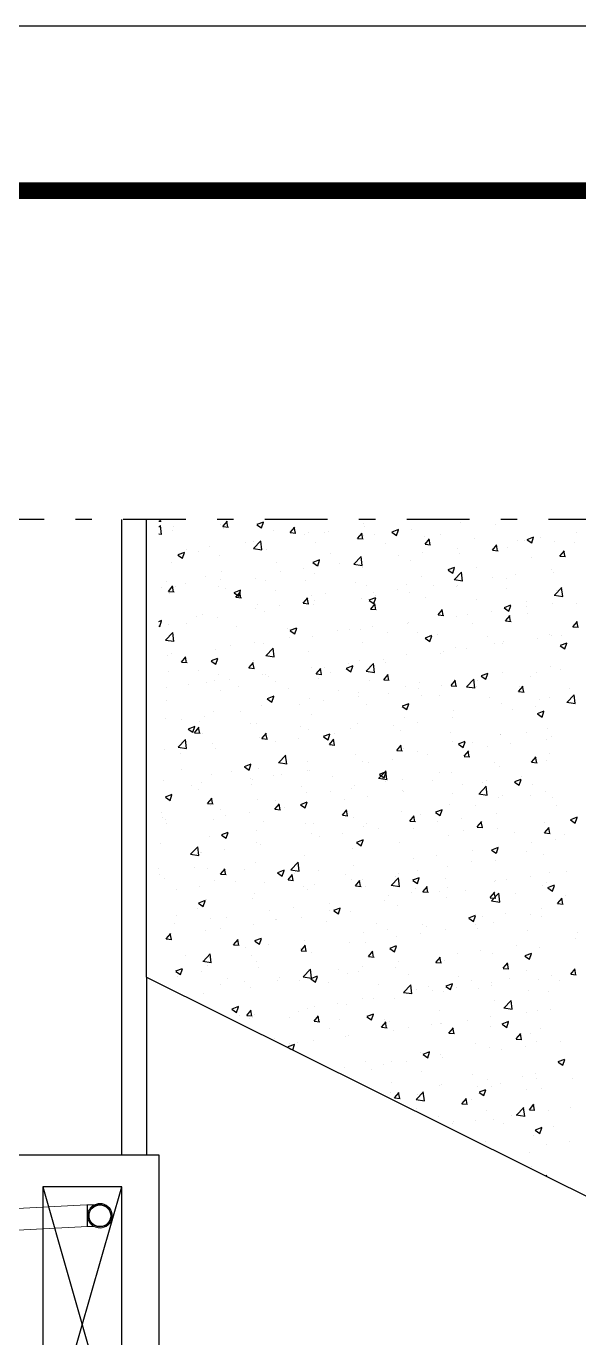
# Model space of a CAD drawing. Header units: millimetres. Extents: x 1573 to 2177, y 1587 to 1932.
# Drawn here: x 1905.45 to 1908.8, y 1923.76 to 1931.73 of the extents above; entities that cross this region are included whole.
import ezdxf

# ---------------------------------------------------------------- set-up
doc = ezdxf.new("R2010")
doc.units = ezdxf.units.MM
doc.header["$LTSCALE"] = 0.03
doc.linetypes.add('DASHDOT', pattern=[25.4, 12.7, -6.35, 0, -6.35])
for name, color, linetype in [('-HIDRO', 8, 'Continuous'), ("PRANCHA - PROJETU'S", 7, 'Continuous'), ('Tinterno', 9, 'Continuous')]:
    doc.layers.add(name, color=color, linetype=linetype)
doc.layers.add('TigreCad', color=2, linetype='Continuous', lineweight=13)

# ---------------------------------------------------------------- blocks, each defined once
blk = doc.blocks.new('ADFSGASDFG')
at = {"layer": "PRANCHA - PROJETU'S", "color": 1}
blk.add_line((360.6781, 107.3461), (276.5781, 107.3461), dxfattribs=at)
at = {"layer": "PRANCHA - PROJETU'S", "color": 4, "const_width": 0.1}
blk.add_lwpolyline([(279.0781, 106.3461), (359.6781, 106.3461), (359.6781, 48.9461), (279.0781, 48.9461)], close=True, dxfattribs=at)
blk = doc.blocks.new('j9n100s')
at = {"layer": 'TigreCad'}
for p, q in [((27.3, 50.8), (60, 50.8)), ((27.3, -50.8), (60, -50.8))]:
    blk.add_line(p, q, dxfattribs=at)
blk.add_circle((0, 0), 53.2, dxfattribs=at)
for start, end in [(61.78498, 298.21502), (298.21502, 61.78498)]:
    blk.add_arc((0, 0), 57.7, start, end, dxfattribs=at)
at = {"layer": 'Tinterno'}
blk.add_line((60, -50.8), (60, 50.8), dxfattribs=at)
blk.add_circle((0, 0), 51, dxfattribs=at)

msp = doc.modelspace()

# ---------------------------------------------------------------- linework, layer by layer
at = {"layer": '-HIDRO', "linetype": 'DASHDOT'}
msp.add_line((1909.0023, 1928.7343), (1888.599, 1928.7343), dxfattribs=at)
at = {"layer": '-HIDRO'}
for p, q in [((1906.0265, 1924.8715), (1906.0265, 1928.7343)), ((1906.1764, 1925.9525), (1906.1764, 1928.7343)), ((1906.2514, 1928.7256), (1906.2655, 1928.7243)), ((1906.2514, 1928.6874), (1906.2623, 1928.6987)), ((1906.2626, 1928.7238), (1906.2607, 1928.7343)), ((1906.2682, 1928.6444), (1906.2619, 1928.6987)), ((1906.342, 1928.6953), (1906.342, 1928.6953)), ((1906.6273, 1928.7068), (1906.6273, 1928.7068)), ((1906.6411, 1928.6916), (1906.6687, 1928.7244)), ((1906.6411, 1928.6915), (1906.6752, 1928.6885)), ((1906.6724, 1928.688), (1906.6658, 1928.7238)), ((1906.8482, 1928.7028), (1906.8767, 1928.6836)), ((1906.8496, 1928.7057), (1906.8896, 1928.7211)), ((1906.8768, 1928.6836), (1906.8884, 1928.7181)), ((1907.0509, 1928.6558), (1907.0784, 1928.6886)), ((1907.0822, 1928.6521), (1907.0756, 1928.6879)), ((1907.494, 1928.7133), (1907.494, 1928.7133)), ((1907.4999, 1928.6918), (1907.4999, 1928.6918)), ((1908.0843, 1928.7156), (1908.0843, 1928.7156)), ((1908.2973, 1928.7022), (1908.2973, 1928.7022)), ((1906.2514, 1928.6478), (1906.2683, 1928.6452)), ((1906.334, 1928.6665), (1906.334, 1928.6665)), ((1906.647, 1928.6824), (1906.647, 1928.6824)), ((1906.952, 1928.6695), (1906.952, 1928.6695)), ((1907.0509, 1928.6556), (1907.085, 1928.6526)), ((1907.1405, 1928.6445), (1907.1405, 1928.6445)), ((1907.1608, 1928.6561), (1907.1608, 1928.6561)), ((1907.257, 1928.6566), (1907.257, 1928.6566)), ((1907.2836, 1928.6633), (1907.2836, 1928.6633)), ((1907.4607, 1928.6199), (1907.4882, 1928.6527)), ((1907.4607, 1928.6198), (1907.4948, 1928.6168)), ((1907.492, 1928.6163), (1907.4854, 1928.6521)), ((1907.499, 1928.6362), (1907.499, 1928.6362)), ((1907.5619, 1928.6437), (1907.5619, 1928.6437)), ((1907.6693, 1928.6571), (1907.6977, 1928.6379)), ((1907.6706, 1928.66), (1907.7106, 1928.6753)), ((1907.6978, 1928.6379), (1907.7094, 1928.6724)), ((1907.7876, 1928.6728), (1907.7876, 1928.6728)), ((1907.8669, 1928.6308), (1907.8669, 1928.6308)), ((1907.8705, 1928.5841), (1907.898, 1928.6169)), ((1907.9018, 1928.5804), (1907.8952, 1928.6162)), ((1907.9641, 1928.645), (1907.9641, 1928.645)), ((1908.1719, 1928.618), (1908.1719, 1928.618)), ((1908.4307, 1928.6088), (1908.4307, 1928.6088)), ((1908.4769, 1928.6051), (1908.4769, 1928.6051)), ((1908.4904, 1928.6113), (1908.5188, 1928.5921)), ((1908.4917, 1928.6142), (1908.5317, 1928.6296)), ((1908.5189, 1928.5921), (1908.5305, 1928.6266)), ((1908.5737, 1928.6276), (1908.5737, 1928.6276)), ((1908.7901, 1928.6561), (1908.7901, 1928.6561)), ((1906.3695, 1928.5215), (1906.4095, 1928.5368)), ((1906.3967, 1928.4994), (1906.4083, 1928.5339)), ((1906.4203, 1928.5496), (1906.4203, 1928.5496)), ((1906.4944, 1928.5417), (1906.4944, 1928.5417)), ((1906.5633, 1928.5685), (1906.5633, 1928.5685)), ((1906.7797, 1928.597), (1906.7797, 1928.597)), ((1906.8272, 1928.5585), (1906.878, 1928.5506)), ((1906.8276, 1928.5578), (1906.8721, 1928.6042)), ((1906.8276, 1928.5989), (1906.8276, 1928.5989)), ((1906.8779, 1928.5499), (1906.8716, 1928.6041)), ((1906.9089, 1928.5532), (1906.9089, 1928.5532)), ((1907.2057, 1928.596), (1907.2057, 1928.596)), ((1907.2977, 1928.5306), (1907.2977, 1928.5306)), ((1907.6309, 1928.5878), (1907.6309, 1928.5878)), ((1907.8535, 1928.5328), (1907.8535, 1928.5328)), ((1907.8705, 1928.5839), (1907.9046, 1928.5809)), ((1908.0699, 1928.5613), (1908.0699, 1928.5613)), ((1908.0774, 1928.5254), (1908.0774, 1928.5254)), ((1908.2802, 1928.5481), (1908.3144, 1928.5451)), ((1908.2803, 1928.5482), (1908.3078, 1928.581)), ((1908.3116, 1928.5446), (1908.305, 1928.5804)), ((1908.3707, 1928.5657), (1908.3707, 1928.5657)), ((1908.6593, 1928.6022), (1908.6593, 1928.6022)), ((1908.69, 1928.5124), (1908.7176, 1928.5452)), ((1908.7213, 1928.5087), (1908.7147, 1928.5445)), ((1908.7819, 1928.5922), (1908.7819, 1928.5922)), ((1906.327, 1928.4764), (1906.327, 1928.4764)), ((1906.3682, 1928.5185), (1906.3966, 1928.4994)), ((1906.6204, 1928.5166), (1906.6204, 1928.5166)), ((1906.9645, 1928.4734), (1906.9645, 1928.4734)), ((1907.1893, 1928.4728), (1907.2177, 1928.4536)), ((1907.1906, 1928.4757), (1907.2306, 1928.4911)), ((1907.2178, 1928.4536), (1907.2294, 1928.4881)), ((1907.3496, 1928.4664), (1907.3496, 1928.4664)), ((1907.437, 1928.4639), (1907.4878, 1928.4561)), ((1907.4373, 1928.4632), (1907.4818, 1928.5096)), ((1907.4877, 1928.4553), (1907.4813, 1928.5096)), ((1907.4921, 1928.446), (1907.4921, 1928.446)), ((1907.7105, 1928.5139), (1907.7105, 1928.5139)), ((1907.7806, 1928.4826), (1907.7806, 1928.4826)), ((1908.0117, 1928.43), (1908.0517, 1928.4453)), ((1908.1823, 1928.4451), (1908.1823, 1928.4451)), ((1908.5155, 1928.5023), (1908.5155, 1928.5023)), ((1908.69, 1928.5122), (1908.7242, 1928.5092)), ((1906.5357, 1928.3904), (1906.5357, 1928.3904)), ((1906.6294, 1928.3716), (1906.6294, 1928.3716)), ((1906.6313, 1928.4162), (1906.6313, 1928.4162)), ((1906.8407, 1928.3776), (1906.8407, 1928.3776)), ((1906.9902, 1928.4191), (1906.9902, 1928.4191)), ((1907.1333, 1928.4379), (1907.1333, 1928.4379)), ((1907.1987, 1928.4058), (1907.1987, 1928.4058)), ((1907.8491, 1928.3879), (1907.8491, 1928.3879)), ((1908.0103, 1928.427), (1908.0387, 1928.4079)), ((1908.0389, 1928.4078), (1908.0504, 1928.4424)), ((1908.0467, 1928.3694), (1908.0975, 1928.3615)), ((1908.047, 1928.3687), (1908.0915, 1928.415)), ((1908.0974, 1928.3607), (1908.0911, 1928.415)), ((1908.2804, 1928.3834), (1908.2804, 1928.3834)), ((1908.3638, 1928.3755), (1908.3638, 1928.3755)), ((1908.4234, 1928.4023), (1908.4234, 1928.4023)), ((1908.6398, 1928.4307), (1908.6398, 1928.4307)), ((1908.6523, 1928.4121), (1908.6523, 1928.4121)), ((1906.27, 1928.3243), (1906.27, 1928.3243)), ((1906.2982, 1928.359), (1906.2982, 1928.359)), ((1906.3106, 1928.2977), (1906.3381, 1928.3306)), ((1906.3106, 1928.2976), (1906.3447, 1928.2946)), ((1906.3201, 1928.2862), (1906.3201, 1928.2862)), ((1906.3419, 1928.2941), (1906.3353, 1928.3299)), ((1906.3512, 1928.3266), (1906.3512, 1928.3266)), ((1906.413, 1928.3431), (1906.413, 1928.3431)), ((1906.6134, 1928.3264), (1906.6134, 1928.3264)), ((1906.6562, 1928.3137), (1906.6562, 1928.3137)), ((1906.7092, 1928.2885), (1906.7377, 1928.2694)), ((1906.7106, 1928.2914), (1906.7506, 1928.3068)), ((1906.7204, 1928.2619), (1906.7479, 1928.2947)), ((1906.7378, 1928.2693), (1906.7493, 1928.3039)), ((1906.7517, 1928.2582), (1906.7451, 1928.294)), ((1906.902, 1928.363), (1906.902, 1928.363)), ((1906.9612, 1928.3008), (1906.9612, 1928.3008)), ((1907.1457, 1928.3647), (1907.1457, 1928.3647)), ((1907.2662, 1928.2879), (1907.2662, 1928.2879)), ((1907.4507, 1928.3518), (1907.4507, 1928.3518)), ((1907.5159, 1928.3307), (1907.5159, 1928.3307)), ((1907.5602, 1928.2886), (1907.5602, 1928.2886)), ((1907.7032, 1928.3074), (1907.7032, 1928.3074)), ((1907.7557, 1928.3389), (1907.7557, 1928.3389)), ((1907.7737, 1928.2924), (1907.7737, 1928.2924)), ((1907.9196, 1928.3359), (1907.9196, 1928.3359)), ((1908.0607, 1928.326), (1908.0607, 1928.326)), ((1908.0704, 1928.3353), (1908.0704, 1928.3353)), ((1908.3656, 1928.3131), (1908.3656, 1928.3131)), ((1908.6568, 1928.2741), (1908.7013, 1928.3205)), ((1908.6706, 1928.3002), (1908.6706, 1928.3002)), ((1908.7071, 1928.2662), (1908.7008, 1928.3204)), ((1906.7204, 1928.2617), (1906.7545, 1928.2587)), ((1906.8495, 1928.2163), (1906.8495, 1928.2163)), ((1906.983, 1928.2126), (1906.983, 1928.2126)), ((1907.1302, 1928.226), (1907.1577, 1928.2589)), ((1907.1302, 1928.2259), (1907.1643, 1928.2229)), ((1907.1615, 1928.2224), (1907.1549, 1928.2582)), ((1907.1827, 1928.2735), (1907.1827, 1928.2735)), ((1907.1918, 1928.2156), (1907.1918, 1928.2156)), ((1907.1993, 1928.2411), (1907.1993, 1928.2411)), ((1907.4851, 1928.2558), (1907.4851, 1928.2558)), ((1907.5303, 1928.2428), (1907.5587, 1928.2236)), ((1907.5316, 1928.2457), (1907.5716, 1928.261)), ((1907.54, 1928.1902), (1907.5675, 1928.223)), ((1907.5588, 1928.2236), (1907.5704, 1928.2581)), ((1907.5713, 1928.1865), (1907.5647, 1928.2223)), ((1907.5712, 1928.275), (1907.5712, 1928.275)), ((1907.8761, 1928.2622), (1907.8761, 1928.2622)), ((1908.1811, 1928.2493), (1908.1811, 1928.2493)), ((1908.3527, 1928.1999), (1908.3927, 1928.2153)), ((1908.3799, 1928.1778), (1908.3915, 1928.2123)), ((1908.4861, 1928.2364), (1908.4861, 1928.2364)), ((1908.6454, 1928.2219), (1908.6454, 1928.2219)), ((1908.6564, 1928.2748), (1908.7072, 1928.2669)), ((1908.7911, 1928.2235), (1908.7911, 1928.2235)), ((1906.4791, 1928.1463), (1906.4791, 1928.1463)), ((1906.5164, 1928.1591), (1906.5164, 1928.1591)), ((1906.6065, 1928.1362), (1906.6065, 1928.1362)), ((1906.8399, 1928.1938), (1906.8399, 1928.1938)), ((1906.895, 1928.1728), (1906.895, 1928.1728)), ((1907.5399, 1928.19), (1907.5741, 1928.187)), ((1907.9497, 1928.1543), (1907.9773, 1928.1871)), ((1907.9497, 1928.1542), (1907.9839, 1928.1512)), ((1907.981, 1928.1507), (1907.9744, 1928.1865)), ((1908.0635, 1928.1451), (1908.0635, 1928.1451)), ((1908.1301, 1928.1581), (1908.1301, 1928.1581)), ((1908.2731, 1928.1769), (1908.2731, 1928.1769)), ((1908.3514, 1928.197), (1908.3798, 1928.1778)), ((1908.3568, 1928.1853), (1908.3568, 1928.1853)), ((1908.3595, 1928.1185), (1908.3871, 1928.1513)), ((1908.3908, 1928.1148), (1908.3842, 1928.1506)), ((1908.4895, 1928.2054), (1908.4895, 1928.2054)), ((1908.4919, 1928.1614), (1908.4919, 1928.1614)), ((1906.2514, 1928.1152), (1906.2705, 1928.1225)), ((1906.2514, 1928.0893), (1906.2576, 1928.0851)), ((1906.2577, 1928.0851), (1906.2693, 1928.1196)), ((1906.2627, 1928.1178), (1906.2627, 1928.1178)), ((1906.2936, 1928.0013), (1906.3381, 1928.0476)), ((1906.3131, 1928.096), (1906.3131, 1928.096)), ((1906.3439, 1927.9933), (1906.3376, 1928.0476)), ((1906.4221, 1928.1), (1906.4221, 1928.1)), ((1906.7271, 1928.0872), (1906.7271, 1928.0872)), ((1907.032, 1928.0743), (1907.032, 1928.0743)), ((1907.0503, 1928.0585), (1907.0787, 1928.0393)), ((1907.0516, 1928.0614), (1907.0916, 1928.0768)), ((1907.0788, 1928.0393), (1907.0904, 1928.0738)), ((1907.337, 1928.0614), (1907.337, 1928.0614)), ((1907.4099, 1928.0633), (1907.4099, 1928.0633)), ((1907.4782, 1928.0657), (1907.4782, 1928.0657)), ((1907.5529, 1928.0821), (1907.5529, 1928.0821)), ((1907.642, 1928.0485), (1907.642, 1928.0485)), ((1907.7667, 1928.1022), (1907.7667, 1928.1022)), ((1907.7693, 1928.1106), (1907.7693, 1928.1106)), ((1907.8255, 1928.047), (1907.8255, 1928.047)), ((1908.1587, 1928.1042), (1908.1587, 1928.1042)), ((1908.3595, 1928.1183), (1908.3937, 1928.1153)), ((1908.7693, 1928.0826), (1908.7969, 1928.1154)), ((1908.7693, 1928.0825), (1908.8034, 1928.0795)), ((1908.8006, 1928.079), (1908.794, 1928.1148)), ((1906.2932, 1928.002), (1906.3441, 1927.9941)), ((1906.6896, 1927.9684), (1906.6896, 1927.9684)), ((1906.8327, 1927.9873), (1906.8327, 1927.9873)), ((1906.8881, 1927.9826), (1906.8881, 1927.9826)), ((1907.049, 1928.0158), (1907.049, 1928.0158)), ((1907.1848, 1928.0254), (1907.1848, 1928.0254)), ((1907.4923, 1927.9898), (1907.4923, 1927.9898)), ((1907.8713, 1928.0127), (1907.8997, 1927.9936)), ((1907.8726, 1928.0157), (1907.9126, 1928.031)), ((1907.8998, 1927.9935), (1907.9114, 1928.0281)), ((1907.947, 1928.0356), (1907.947, 1928.0356)), ((1908.252, 1928.0227), (1908.252, 1928.0227)), ((1908.2956, 1927.9787), (1908.2956, 1927.9787)), ((1908.3392, 1927.9801), (1908.3392, 1927.9801)), ((1908.3499, 1927.9951), (1908.3499, 1927.9951)), ((1908.557, 1928.0098), (1908.557, 1928.0098)), ((1908.6288, 1928.0359), (1908.6288, 1928.0359)), ((1908.6384, 1928.0317), (1908.6384, 1928.0317)), ((1908.6924, 1927.967), (1908.7208, 1927.9478)), ((1908.6937, 1927.9699), (1908.7337, 1927.9853)), ((1908.7, 1928.0276), (1908.7, 1928.0276)), ((1908.7209, 1927.9478), (1908.7325, 1927.9823)), ((1906.3062, 1927.9058), (1906.3062, 1927.9058)), ((1906.3288, 1927.9209), (1906.3288, 1927.9209)), ((1906.3899, 1927.868), (1906.4174, 1927.9008)), ((1906.4212, 1927.8643), (1906.4146, 1927.9001)), ((1906.5715, 1927.8771), (1906.6115, 1927.8925)), ((1906.5988, 1927.855), (1906.6103, 1927.8896)), ((1906.5995, 1927.946), (1906.5995, 1927.946)), ((1906.903, 1927.9074), (1906.9538, 1927.8995)), ((1906.9033, 1927.9067), (1906.9478, 1927.9531)), ((1906.9537, 1927.8988), (1906.9474, 1927.953)), ((1907.1591, 1927.9326), (1907.1591, 1927.9326)), ((1907.7598, 1927.912), (1907.7598, 1927.912)), ((1907.9624, 1927.9215), (1907.9624, 1927.9215)), ((1907.9798, 1927.9328), (1907.9798, 1927.9328)), ((1908.0565, 1927.9549), (1908.0565, 1927.9549)), ((1908.1228, 1927.9516), (1908.1228, 1927.9516)), ((1906.3108, 1927.8081), (1906.3108, 1927.8081)), ((1906.3899, 1927.8678), (1906.424, 1927.8649)), ((1906.4928, 1927.8182), (1906.4928, 1927.8182)), ((1906.5702, 1927.8742), (1906.5986, 1927.8551)), ((1906.7996, 1927.832), (1906.8338, 1927.829)), ((1906.7997, 1927.8321), (1906.8272, 1927.865)), ((1906.831, 1927.8285), (1906.8244, 1927.8643)), ((1906.8259, 1927.8754), (1906.8259, 1927.8754)), ((1907.1779, 1927.8352), (1907.1779, 1927.8352)), ((1907.2094, 1927.7963), (1907.237, 1927.8291)), ((1907.2408, 1927.7926), (1907.2341, 1927.8284)), ((1907.2596, 1927.8379), (1907.2596, 1927.8379)), ((1907.296, 1927.8072), (1907.296, 1927.8072)), ((1907.3913, 1927.8285), (1907.4197, 1927.8093)), ((1907.3926, 1927.8314), (1907.4326, 1927.8467)), ((1907.4026, 1927.8568), (1907.4026, 1927.8568)), ((1907.4198, 1927.8093), (1907.4314, 1927.8438)), ((1907.4712, 1927.8755), (1907.4712, 1927.8755)), ((1907.5127, 1927.8128), (1907.5635, 1927.805)), ((1907.513, 1927.8121), (1907.5575, 1927.8585)), ((1907.5634, 1927.8042), (1907.5571, 1927.8585)), ((1907.619, 1927.8852), (1907.619, 1927.8852)), ((1907.6292, 1927.8644), (1907.6292, 1927.8644)), ((1908.6315, 1927.8415), (1908.6315, 1927.8415)), ((1908.6927, 1927.8211), (1908.6927, 1927.8211)), ((1906.4313, 1927.7314), (1906.4313, 1927.7314)), ((1906.5393, 1927.7431), (1906.5393, 1927.7431)), ((1906.5926, 1927.7558), (1906.5926, 1927.7558)), ((1906.6158, 1927.7952), (1906.6158, 1927.7952)), ((1906.6824, 1927.7619), (1906.6824, 1927.7619)), ((1906.8811, 1927.7924), (1906.8811, 1927.7924)), ((1906.8987, 1927.7904), (1906.8987, 1927.7904)), ((1906.9208, 1927.7823), (1906.9208, 1927.7823)), ((1906.9628, 1927.75), (1906.9628, 1927.75)), ((1907.2094, 1927.7961), (1907.2436, 1927.7931)), ((1907.2258, 1927.7694), (1907.2258, 1927.7694)), ((1907.5308, 1927.7566), (1907.5308, 1927.7566)), ((1907.6192, 1927.7604), (1907.6468, 1927.7933)), ((1907.6192, 1927.7603), (1907.6534, 1927.7573)), ((1907.6505, 1927.7568), (1907.6439, 1927.7926)), ((1907.8357, 1927.7437), (1907.8357, 1927.7437)), ((1908.029, 1927.7246), (1908.0566, 1927.7574)), ((1908.0496, 1927.7647), (1908.0496, 1927.7647)), ((1908.0603, 1927.7209), (1908.0537, 1927.7567)), ((1908.1228, 1927.7176), (1908.1673, 1927.764)), ((1908.1407, 1927.7308), (1908.1407, 1927.7308)), ((1908.1731, 1927.7096), (1908.1668, 1927.7639)), ((1908.1889, 1927.7547), (1908.1889, 1927.7547)), ((1908.2123, 1927.7827), (1908.2408, 1927.7635)), ((1908.2137, 1927.7856), (1908.2537, 1927.801)), ((1908.2409, 1927.7635), (1908.2525, 1927.798)), ((1908.3429, 1927.8049), (1908.3429, 1927.8049)), ((1908.5138, 1927.7788), (1908.5138, 1927.7788)), ((1908.5497, 1927.8022), (1908.5497, 1927.8022)), ((1906.2992, 1927.7156), (1906.2992, 1927.7156)), ((1906.6297, 1927.6928), (1906.6297, 1927.6928)), ((1906.7363, 1927.7185), (1906.7363, 1927.7185)), ((1906.9126, 1927.6471), (1906.9526, 1927.6625)), ((1906.9398, 1927.625), (1906.9514, 1927.6595)), ((1907.0413, 1927.7056), (1907.0413, 1927.7056)), ((1907.3462, 1927.6927), (1907.3462, 1927.6927)), ((1907.4643, 1927.6853), (1907.4643, 1927.6853)), ((1907.4687, 1927.6599), (1907.4687, 1927.6599)), ((1907.6512, 1927.6798), (1907.6512, 1927.6798)), ((1907.7528, 1927.7218), (1907.7528, 1927.7218)), ((1907.8295, 1927.7074), (1907.8295, 1927.7074)), ((1907.8474, 1927.6644), (1907.8474, 1927.6644)), ((1907.9562, 1927.6669), (1907.9562, 1927.6669)), ((1907.9725, 1927.7262), (1907.9725, 1927.7262)), ((1908.029, 1927.7244), (1908.0631, 1927.7214)), ((1908.1224, 1927.7183), (1908.1733, 1927.7104)), ((1908.1806, 1927.7216), (1908.1806, 1927.7216)), ((1908.2612, 1927.654), (1908.2612, 1927.654)), ((1908.4388, 1927.6887), (1908.4663, 1927.7216)), ((1908.4388, 1927.6886), (1908.4729, 1927.6856)), ((1908.4457, 1927.7179), (1908.4457, 1927.7179)), ((1908.4701, 1927.6851), (1908.4635, 1927.7209)), ((1908.6245, 1927.6513), (1908.6245, 1927.6513)), ((1908.7325, 1927.623), (1908.777, 1927.6694)), ((1908.7507, 1927.705), (1908.7507, 1927.705)), ((1908.7829, 1927.6151), (1908.7766, 1927.6693)), ((1906.2965, 1927.6356), (1906.2965, 1927.6356)), ((1906.8742, 1927.6022), (1906.8742, 1927.6022)), ((1906.9112, 1927.6442), (1906.9397, 1927.625)), ((1907.1093, 1927.6126), (1907.1093, 1927.6126)), ((1907.1709, 1927.645), (1907.1709, 1927.645)), ((1907.2523, 1927.6314), (1907.2523, 1927.6314)), ((1907.5142, 1927.6072), (1907.5142, 1927.6072)), ((1907.7323, 1927.5985), (1907.7607, 1927.5793)), ((1907.7336, 1927.6014), (1907.7736, 1927.6167)), ((1907.7608, 1927.5793), (1907.7724, 1927.6138)), ((1908.0426, 1927.5745), (1908.0426, 1927.5745)), ((1908.336, 1927.6147), (1908.336, 1927.6147)), ((1908.3994, 1927.5769), (1908.3994, 1927.5769)), ((1908.5424, 1927.5957), (1908.5424, 1927.5957)), ((1908.5547, 1927.5556), (1908.5947, 1927.571)), ((1908.5662, 1927.6412), (1908.5662, 1927.6412)), ((1908.5819, 1927.5335), (1908.5935, 1927.568)), ((1908.7322, 1927.6237), (1908.783, 1927.6158)), ((1908.7588, 1927.6242), (1908.7588, 1927.6242)), ((1906.2923, 1927.5254), (1906.2923, 1927.5254)), ((1906.389, 1927.5178), (1906.389, 1927.5178)), ((1906.5021, 1927.5048), (1906.5021, 1927.5048)), ((1906.5321, 1927.5366), (1906.5321, 1927.5366)), ((1906.5856, 1927.5656), (1906.5856, 1927.5656)), ((1906.7484, 1927.5651), (1906.7484, 1927.5651)), ((1906.8071, 1927.4919), (1906.8071, 1927.4919)), ((1906.8479, 1927.4928), (1906.8479, 1927.4928)), ((1907.181, 1927.55), (1907.181, 1927.55)), ((1907.4573, 1927.4951), (1907.4573, 1927.4951)), ((1907.7459, 1927.5317), (1907.7459, 1927.5317)), ((1907.8222, 1927.5009), (1907.8222, 1927.5009)), ((1908.0386, 1927.5294), (1908.0386, 1927.5294)), ((1908.5534, 1927.5527), (1908.5818, 1927.5335)), ((1906.4312, 1927.4599), (1906.4596, 1927.4408)), ((1906.4325, 1927.4629), (1906.4725, 1927.4782)), ((1906.4597, 1927.4407), (1906.4713, 1927.4753)), ((1906.4691, 1927.4382), (1906.4967, 1927.4711)), ((1906.4691, 1927.4381), (1906.5033, 1927.4351)), ((1906.5005, 1927.4346), (1906.4938, 1927.4704)), ((1906.5147, 1927.4357), (1906.5147, 1927.4357)), ((1906.8672, 1927.412), (1906.8672, 1927.412)), ((1906.8789, 1927.4024), (1906.9065, 1927.4352)), ((1906.9102, 1927.3987), (1906.9036, 1927.4345)), ((1907.1121, 1927.479), (1907.1121, 1927.479)), ((1907.164, 1927.4549), (1907.164, 1927.4549)), ((1907.2523, 1927.4142), (1907.2807, 1927.395)), ((1907.2536, 1927.4171), (1907.2936, 1927.4325)), ((1907.2808, 1927.395), (1907.2924, 1927.4295)), ((1907.3184, 1927.4346), (1907.3184, 1927.4346)), ((1907.4171, 1927.4661), (1907.4171, 1927.4661)), ((1907.6792, 1927.4821), (1907.6792, 1927.4821)), ((1907.7221, 1927.4533), (1907.7221, 1927.4533)), ((1908.0271, 1927.4404), (1908.0271, 1927.4404)), ((1908.329, 1927.4245), (1908.329, 1927.4245)), ((1908.332, 1927.4275), (1908.332, 1927.4275)), ((1908.4902, 1927.4379), (1908.4902, 1927.4379)), ((1908.6176, 1927.4611), (1908.6176, 1927.4611)), ((1908.637, 1927.4146), (1908.637, 1927.4146)), ((1906.2853, 1927.3352), (1906.2853, 1927.3352)), ((1906.369, 1927.3509), (1906.4198, 1927.343)), ((1906.3693, 1927.3502), (1906.4138, 1927.3965)), ((1906.4197, 1927.3422), (1906.4134, 1927.3965)), ((1906.5787, 1927.3754), (1906.5787, 1927.3754)), ((1906.5982, 1927.3398), (1906.5982, 1927.3398)), ((1906.8789, 1927.4022), (1906.9131, 1927.3993)), ((1906.959, 1927.3873), (1906.959, 1927.3873)), ((1907.102, 1927.4061), (1907.102, 1927.4061)), ((1907.2887, 1927.3665), (1907.3163, 1927.3994)), ((1907.2887, 1927.3664), (1907.3228, 1927.3634)), ((1907.32, 1927.3629), (1907.3134, 1927.3987)), ((1907.6985, 1927.3307), (1907.726, 1927.3635)), ((1907.6985, 1927.3305), (1907.7326, 1927.3276)), ((1907.7298, 1927.327), (1907.7232, 1927.3628)), ((1907.7389, 1927.3415), (1907.7389, 1927.3415)), ((1908.0357, 1927.3843), (1908.0357, 1927.3843)), ((1908.0733, 1927.3684), (1908.1018, 1927.3493)), ((1908.0747, 1927.3713), (1908.1147, 1927.3867)), ((1908.1019, 1927.3492), (1908.1134, 1927.3838)), ((1908.157, 1927.3807), (1908.157, 1927.3807)), ((1908.2491, 1927.3516), (1908.2491, 1927.3516)), ((1908.3921, 1927.3704), (1908.3921, 1927.3704)), ((1908.6085, 1927.3989), (1908.6085, 1927.3989)), ((1906.3818, 1927.3113), (1906.3818, 1927.3113)), ((1906.9787, 1927.2563), (1907.0295, 1927.2484)), ((1906.9791, 1927.2556), (1907.0236, 1927.302)), ((1907.0294, 1927.2477), (1907.0231, 1927.3019)), ((1907.157, 1927.2647), (1907.157, 1927.2647)), ((1907.4504, 1927.3049), (1907.4504, 1927.3049)), ((1907.4906, 1927.2663), (1907.4906, 1927.2663)), ((1907.5289, 1927.2567), (1907.5289, 1927.2567)), ((1907.6719, 1927.2756), (1907.6719, 1927.2756)), ((1907.8238, 1927.3235), (1907.8238, 1927.3235)), ((1907.8883, 1927.3041), (1907.8883, 1927.3041)), ((1908.1083, 1927.2948), (1908.1358, 1927.3277)), ((1908.1083, 1927.2947), (1908.1424, 1927.2917)), ((1908.1396, 1927.2912), (1908.133, 1927.327)), ((1908.2939, 1927.2553), (1908.2939, 1927.2553)), ((1908.5181, 1927.259), (1908.5456, 1927.2918)), ((1908.5181, 1927.2588), (1908.5522, 1927.2558)), ((1908.5494, 1927.2553), (1908.5428, 1927.2911)), ((1908.6107, 1927.2709), (1908.6107, 1927.2709)), ((1908.6271, 1927.3125), (1908.6271, 1927.3125)), ((1906.3909, 1927.2129), (1906.3909, 1927.2129)), ((1906.5717, 1927.1853), (1906.5717, 1927.1853)), ((1906.6959, 1927.2), (1906.6959, 1927.2)), ((1906.7722, 1927.2299), (1906.8007, 1927.2107)), ((1906.7736, 1927.2328), (1906.8136, 1927.2482)), ((1906.8008, 1927.2107), (1906.8124, 1927.2452)), ((1906.8603, 1927.2218), (1906.8603, 1927.2218)), ((1906.9517, 1927.1808), (1906.9517, 1927.1808)), ((1907.0009, 1927.1871), (1907.0009, 1927.1871)), ((1907.1575, 1927.2092), (1907.1575, 1927.2092)), ((1907.1681, 1927.2092), (1907.1681, 1927.2092)), ((1907.3058, 1927.1742), (1907.3058, 1927.1742)), ((1907.5888, 1927.161), (1907.6333, 1927.2074)), ((1907.5933, 1927.1842), (1907.6217, 1927.165)), ((1907.5946, 1927.1871), (1907.6346, 1927.2024)), ((1907.6218, 1927.165), (1907.6334, 1927.1995)), ((1907.6391, 1927.1531), (1907.6328, 1927.2074)), ((1907.9607, 1927.1981), (1907.9607, 1927.1981)), ((1908.0287, 1927.1941), (1908.0287, 1927.1941)), ((1908.3221, 1927.2343), (1908.3221, 1927.2343)), ((1908.4582, 1927.1735), (1908.4582, 1927.1735)), ((1906.2784, 1927.145), (1906.2784, 1927.145)), ((1906.4479, 1927.1144), (1906.4479, 1927.1144)), ((1906.4911, 1927.0948), (1906.4911, 1927.0948)), ((1906.5114, 1927.1361), (1906.5114, 1927.1361)), ((1906.8087, 1927.1619), (1906.8087, 1927.1619)), ((1906.8163, 1927.1232), (1906.8163, 1927.1232)), ((1906.8243, 1927.152), (1906.8243, 1927.152)), ((1907.1213, 1927.1103), (1907.1213, 1927.1103)), ((1907.4263, 1927.0975), (1907.4263, 1927.0975)), ((1907.4434, 1927.1147), (1907.4434, 1927.1147)), ((1907.5885, 1927.1617), (1907.6393, 1927.1539)), ((1907.6108, 1927.1613), (1907.6108, 1927.1613)), ((1907.6275, 1927.1409), (1907.6275, 1927.1409)), ((1907.732, 1927.1513), (1907.732, 1927.1513)), ((1907.9158, 1927.1484), (1907.9158, 1927.1484)), ((1908.0988, 1927.1262), (1908.0988, 1927.1262)), ((1908.1985, 1927.0665), (1908.243, 1927.1129)), ((1908.2208, 1927.1355), (1908.2208, 1927.1355)), ((1908.2418, 1927.1451), (1908.2418, 1927.1451)), ((1908.2489, 1927.0585), (1908.2426, 1927.1128)), ((1908.4144, 1927.1384), (1908.4428, 1927.1192)), ((1908.4157, 1927.1413), (1908.4557, 1927.1567)), ((1908.4429, 1927.1192), (1908.4545, 1927.1537)), ((1908.5258, 1927.1227), (1908.5258, 1927.1227)), ((1906.2922, 1927.0456), (1906.3206, 1927.0265)), ((1906.2935, 1927.0486), (1906.3335, 1927.0639)), ((1906.3207, 1927.0264), (1906.3323, 1927.061)), ((1906.5484, 1927.0085), (1906.576, 1927.0413)), ((1906.5797, 1927.0048), (1906.5731, 1927.0407)), ((1906.8534, 1927.0316), (1906.8534, 1927.0316)), ((1906.9612, 1927.0265), (1906.9612, 1927.0265)), ((1907.1146, 1927.0028), (1907.1546, 1927.0182)), ((1907.1418, 1926.9807), (1907.1534, 1927.0152)), ((1907.1501, 1927.0745), (1907.1501, 1927.0745)), ((1907.2943, 1927.0837), (1907.2943, 1927.0837)), ((1907.3786, 1927.0314), (1907.3786, 1927.0314)), ((1907.5216, 1927.0502), (1907.5216, 1927.0502)), ((1907.7313, 1927.0846), (1907.7313, 1927.0846)), ((1907.738, 1927.0787), (1907.738, 1927.0787)), ((1908.0363, 1927.0717), (1908.0363, 1927.0717)), ((1908.1982, 1927.0672), (1908.249, 1927.0593)), ((1908.3151, 1927.0442), (1908.3151, 1927.0442)), ((1908.3412, 1927.0588), (1908.3412, 1927.0588)), ((1908.5121, 1927.0553), (1908.5121, 1927.0553)), ((1908.6037, 1927.0807), (1908.6037, 1927.0807)), ((1908.6462, 1927.0459), (1908.6462, 1927.0459)), ((1906.2714, 1926.9548), (1906.2714, 1926.9548)), ((1906.5484, 1927.0084), (1906.5825, 1927.0054)), ((1906.5648, 1926.9951), (1906.5648, 1926.9951)), ((1906.628, 1926.9693), (1906.628, 1926.9693)), ((1906.6584, 1926.9366), (1906.6584, 1926.9366)), ((1906.8014, 1926.9554), (1906.8014, 1926.9554)), ((1906.9582, 1926.9727), (1906.9857, 1927.0055)), ((1906.9582, 1926.9725), (1906.9923, 1926.9695)), ((1906.9895, 1926.969), (1906.9829, 1927.0048)), ((1907.0178, 1926.9839), (1907.0178, 1926.9839)), ((1907.1133, 1926.9999), (1907.1417, 1926.9807)), ((1907.368, 1926.9368), (1907.3955, 1926.9696)), ((1907.368, 1926.9367), (1907.4021, 1926.9337)), ((1907.3993, 1926.9331), (1907.3927, 1926.9689)), ((1907.7251, 1926.9611), (1907.7251, 1926.9611)), ((1907.7778, 1926.9009), (1907.8053, 1926.9338)), ((1907.8091, 1926.8973), (1907.8025, 1926.9331)), ((1907.8457, 1926.941), (1907.8457, 1926.941)), ((1907.9343, 1926.9541), (1907.9627, 1926.935)), ((1907.9356, 1926.9571), (1907.9756, 1926.9724)), ((1907.9629, 1926.9349), (1907.9744, 1926.9695)), ((1908.0218, 1927.0039), (1908.0218, 1927.0039)), ((1908.1789, 1926.9982), (1908.1789, 1926.9982)), ((1908.3079, 1926.9482), (1908.3079, 1926.9482)), ((1908.6687, 1926.9957), (1908.6687, 1926.9957)), ((1906.2772, 1926.9225), (1906.2772, 1926.9225)), ((1906.2948, 1926.9121), (1906.2948, 1926.9121)), ((1906.2976, 1926.8891), (1906.2976, 1926.8891)), ((1906.5822, 1926.9096), (1906.5822, 1926.9096)), ((1906.8872, 1926.8967), (1906.8872, 1926.8967)), ((1907.1431, 1926.8843), (1907.1431, 1926.8843)), ((1907.1922, 1926.8838), (1907.1922, 1926.8838)), ((1907.4365, 1926.9245), (1907.4365, 1926.9245)), ((1907.4972, 1926.8709), (1907.4972, 1926.8709)), ((1907.5125, 1926.8838), (1907.5125, 1926.8838)), ((1907.5877, 1926.8534), (1907.5877, 1926.8534)), ((1907.7778, 1926.9008), (1907.8119, 1926.8978)), ((1907.8021, 1926.858), (1907.8021, 1926.858)), ((1907.9485, 1926.9009), (1907.9485, 1926.9009)), ((1908.0915, 1926.9197), (1908.0915, 1926.9197)), ((1908.1875, 1926.8649), (1908.2217, 1926.862)), ((1908.1876, 1926.8651), (1908.2151, 1926.8979)), ((1908.2189, 1926.8614), (1908.2123, 1926.8972)), ((1908.3082, 1926.854), (1908.3082, 1926.854)), ((1908.5968, 1926.8905), (1908.5968, 1926.8905)), ((1908.5973, 1926.8292), (1908.6249, 1926.8621)), ((1908.6286, 1926.8256), (1908.622, 1926.8614)), ((1908.7554, 1926.9084), (1908.7838, 1926.8892)), ((1908.7567, 1926.9113), (1908.7967, 1926.9267)), ((1908.7839, 1926.8892), (1908.7955, 1926.9237)), ((1906.5578, 1926.8049), (1906.5578, 1926.8049)), ((1906.6332, 1926.8156), (1906.6616, 1926.7965)), ((1906.6345, 1926.8185), (1906.6746, 1926.8339)), ((1906.6618, 1926.7964), (1906.6733, 1926.831)), ((1906.8464, 1926.8415), (1906.8464, 1926.8415)), ((1907.1794, 1926.8266), (1907.1794, 1926.8266)), ((1907.2283, 1926.8061), (1907.2283, 1926.8061)), ((1907.3713, 1926.8249), (1907.3713, 1926.8249)), ((1907.4543, 1926.7699), (1907.4827, 1926.7507)), ((1907.4556, 1926.7728), (1907.4956, 1926.7881)), ((1907.4828, 1926.7507), (1907.4944, 1926.7852)), ((1907.7181, 1926.7709), (1907.7181, 1926.7709)), ((1908.0148, 1926.8137), (1908.0148, 1926.8137)), ((1908.1071, 1926.8451), (1908.1071, 1926.8451)), ((1908.4121, 1926.8323), (1908.4121, 1926.8323)), ((1908.5184, 1926.7704), (1908.5184, 1926.7704)), ((1908.5973, 1926.8291), (1908.6315, 1926.8261)), ((1908.6615, 1926.7892), (1908.6615, 1926.7892)), ((1908.7171, 1926.8194), (1908.7171, 1926.8194)), ((1906.2645, 1926.7647), (1906.2645, 1926.7647)), ((1906.4447, 1926.6998), (1906.4955, 1926.6919)), ((1906.4451, 1926.6991), (1906.4896, 1926.7454)), ((1906.4954, 1926.6911), (1906.4891, 1926.7454)), ((1906.5081, 1926.7113), (1906.5081, 1926.7113)), ((1906.513, 1926.7122), (1906.513, 1926.7122)), ((1906.6511, 1926.7301), (1906.6511, 1926.7301)), ((1906.8462, 1926.7694), (1906.8462, 1926.7694)), ((1906.8675, 1926.7586), (1906.8675, 1926.7586)), ((1907.1362, 1926.6941), (1907.1362, 1926.6941)), ((1907.4295, 1926.7343), (1907.4295, 1926.7343)), ((1907.9412, 1926.6944), (1907.9412, 1926.6944)), ((1908.1576, 1926.7229), (1908.1576, 1926.7229)), ((1908.2753, 1926.7241), (1908.3038, 1926.7049)), ((1908.2767, 1926.727), (1908.3167, 1926.7424)), ((1908.3039, 1926.7049), (1908.3155, 1926.7394)), ((1908.4885, 1926.7145), (1908.4885, 1926.7145)), ((1908.5898, 1926.7004), (1908.5898, 1926.7004)), ((1906.2514, 1926.6115), (1906.252, 1926.6115)), ((1906.471, 1926.6176), (1906.471, 1926.6176)), ((1906.5509, 1926.6147), (1906.5509, 1926.6147)), ((1906.6277, 1926.5788), (1906.6552, 1926.6116)), ((1906.659, 1926.5751), (1906.6524, 1926.6109)), ((1906.8395, 1926.6513), (1906.8395, 1926.6513)), ((1907.0548, 1926.6045), (1907.0993, 1926.6509)), ((1907.1052, 1926.5966), (1907.0988, 1926.6508)), ((1907.4374, 1926.6281), (1907.4374, 1926.6281)), ((1907.7982, 1926.6756), (1907.7982, 1926.6756)), ((1908.0079, 1926.6236), (1908.0079, 1926.6236)), ((1908.1553, 1926.6573), (1908.1553, 1926.6573)), ((1908.3012, 1926.6638), (1908.3012, 1926.6638)), ((1906.2575, 1926.5745), (1906.2575, 1926.5745)), ((1906.2864, 1926.5538), (1906.2864, 1926.5538)), ((1906.5914, 1926.5409), (1906.5914, 1926.5409)), ((1906.6277, 1926.5786), (1906.6618, 1926.5756)), ((1906.7172, 1926.5332), (1906.7172, 1926.5332)), ((1906.7759, 1926.6047), (1906.7759, 1926.6047)), ((1906.9743, 1926.5856), (1907.0027, 1926.5664)), ((1906.9756, 1926.5885), (1907.0156, 1926.6039)), ((1907.0028, 1926.5664), (1907.0144, 1926.6009)), ((1907.0375, 1926.5429), (1907.065, 1926.5757)), ((1907.0375, 1926.5428), (1907.0716, 1926.5398)), ((1907.0545, 1926.6052), (1907.1053, 1926.5973)), ((1907.0688, 1926.5392), (1907.0622, 1926.5751)), ((1907.078, 1926.5807), (1907.078, 1926.5807)), ((1907.0809, 1926.5919), (1907.0809, 1926.5919)), ((1907.221, 1926.5996), (1907.221, 1926.5996)), ((1907.3859, 1926.579), (1907.3859, 1926.579)), ((1907.4226, 1926.5441), (1907.4226, 1926.5441)), ((1907.4473, 1926.5071), (1907.4748, 1926.5399)), ((1907.4786, 1926.5034), (1907.472, 1926.5392)), ((1907.489, 1926.5429), (1907.489, 1926.5429)), ((1907.6645, 1926.5099), (1907.709, 1926.5563)), ((1907.6909, 1926.5661), (1907.6909, 1926.5661)), ((1907.7149, 1926.502), (1907.7086, 1926.5563)), ((1907.7112, 1926.5807), (1907.7112, 1926.5807)), ((1907.7953, 1926.5398), (1907.8237, 1926.5207)), ((1907.7966, 1926.5428), (1907.8366, 1926.5581)), ((1907.8221, 1926.6001), (1907.8221, 1926.6001)), ((1907.8238, 1926.5206), (1907.8354, 1926.5552)), ((1907.9959, 1926.5532), (1907.9959, 1926.5532)), ((1908.2922, 1926.5318), (1908.2922, 1926.5318)), ((1908.3009, 1926.5403), (1908.3009, 1926.5403)), ((1908.3681, 1926.545), (1908.3681, 1926.545)), ((1908.5112, 1926.5639), (1908.5112, 1926.5639)), ((1908.6254, 1926.589), (1908.6254, 1926.589)), ((1908.7275, 1926.5924), (1908.7275, 1926.5924)), ((1906.3578, 1926.4859), (1906.3578, 1926.4859)), ((1906.5008, 1926.5048), (1906.5008, 1926.5048)), ((1906.8325, 1926.4611), (1906.8325, 1926.4611)), ((1906.8964, 1926.528), (1906.8964, 1926.528)), ((1907.1292, 1926.5039), (1907.1292, 1926.5039)), ((1907.1558, 1926.4857), (1907.1558, 1926.4857)), ((1907.2014, 1926.5151), (1907.2014, 1926.5151)), ((1907.4472, 1926.5069), (1907.4814, 1926.5039)), ((1907.5064, 1926.5022), (1907.5064, 1926.5022)), ((1907.6642, 1926.5106), (1907.715, 1926.5028)), ((1907.7909, 1926.4691), (1907.7909, 1926.4691)), ((1907.8113, 1926.4893), (1907.8113, 1926.4893)), ((1907.857, 1926.4712), (1907.8846, 1926.504)), ((1907.857, 1926.4711), (1907.8912, 1926.4681)), ((1907.8884, 1926.4675), (1907.8817, 1926.5034)), ((1907.959, 1926.4746), (1907.959, 1926.4746)), ((1908.0073, 1926.4975), (1908.0073, 1926.4975)), ((1908.1163, 1926.4765), (1908.1163, 1926.4765)), ((1908.2668, 1926.4354), (1908.2944, 1926.4682)), ((1908.2743, 1926.4154), (1908.3188, 1926.4618)), ((1908.2981, 1926.4317), (1908.2915, 1926.4675)), ((1908.2943, 1926.4736), (1908.2943, 1926.4736)), ((1908.3246, 1926.4074), (1908.3183, 1926.4617)), ((1908.4213, 1926.4636), (1908.4213, 1926.4636)), ((1908.5829, 1926.5102), (1908.5829, 1926.5102)), ((1908.6058, 1926.5274), (1908.6058, 1926.5274)), ((1908.6164, 1926.4941), (1908.6448, 1926.4749)), ((1908.6177, 1926.497), (1908.6577, 1926.5124)), ((1908.6449, 1926.4749), (1908.6565, 1926.5094)), ((1906.4894, 1926.3713), (1906.4894, 1926.3713)), ((1906.4942, 1926.4013), (1906.5226, 1926.3822)), ((1906.4955, 1926.4042), (1906.5355, 1926.4196)), ((1906.5227, 1926.3821), (1906.5343, 1926.4167)), ((1906.5439, 1926.4245), (1906.5439, 1926.4245)), ((1906.8226, 1926.4285), (1906.8226, 1926.4285)), ((1907.0707, 1926.3742), (1907.0707, 1926.3742)), ((1907.2871, 1926.4027), (1907.2871, 1926.4027)), ((1907.3166, 1926.3585), (1907.3566, 1926.3738)), ((1907.6258, 1926.4174), (1907.6258, 1926.4174)), ((1907.6479, 1926.4502), (1907.6479, 1926.4502)), ((1907.7042, 1926.3905), (1907.7042, 1926.3905)), ((1908.0009, 1926.4334), (1908.0009, 1926.4334)), ((1908.2668, 1926.4352), (1908.301, 1926.4322)), ((1908.2739, 1926.4161), (1908.3247, 1926.4082)), ((1908.6766, 1926.3995), (1908.7042, 1926.4323)), ((1908.6766, 1926.3994), (1908.7108, 1926.3964)), ((1908.7079, 1926.3958), (1908.7013, 1926.4317)), ((1908.7263, 1926.4507), (1908.7263, 1926.4507)), ((1906.3573, 1926.3272), (1906.3573, 1926.3272)), ((1906.5669, 1926.3079), (1906.5669, 1926.3079)), ((1906.6623, 1926.3143), (1906.6623, 1926.3143)), ((1906.9277, 1926.3554), (1906.9277, 1926.3554)), ((1906.9595, 1926.3031), (1906.9595, 1926.3031)), ((1906.9673, 1926.3014), (1906.9673, 1926.3014)), ((1907.1223, 1926.3137), (1907.1223, 1926.3137)), ((1907.2927, 1926.3603), (1907.2927, 1926.3603)), ((1907.3153, 1926.3556), (1907.3437, 1926.3364)), ((1907.3438, 1926.3364), (1907.3554, 1926.3709)), ((1907.4156, 1926.354), (1907.4156, 1926.354)), ((1908.1363, 1926.3098), (1908.1648, 1926.2906)), ((1908.1377, 1926.3127), (1908.1777, 1926.3281)), ((1908.1649, 1926.2906), (1908.1765, 1926.3251)), ((1908.2178, 1926.3197), (1908.2178, 1926.3197)), ((1908.3609, 1926.3385), (1908.3609, 1926.3385)), ((1908.5104, 1926.3319), (1908.5104, 1926.3319)), ((1908.5759, 1926.32), (1908.5759, 1926.32)), ((1908.5772, 1926.367), (1908.5772, 1926.367)), ((1906.2972, 1926.1849), (1906.3247, 1926.2177)), ((1906.3285, 1926.1812), (1906.3219, 1926.217)), ((1906.3505, 1926.2794), (1906.3505, 1926.2794)), ((1906.537, 1926.2343), (1906.537, 1926.2343)), ((1906.6263, 1926.2459), (1906.6263, 1926.2459)), ((1906.8256, 1926.2709), (1906.8256, 1926.2709)), ((1907.2722, 1926.2886), (1907.2722, 1926.2886)), ((1907.4976, 1926.2249), (1907.4976, 1926.2249)), ((1907.5772, 1926.2757), (1907.5772, 1926.2757)), ((1907.6406, 1926.2437), (1907.6406, 1926.2437)), ((1907.844, 1926.2175), (1907.844, 1926.2175)), ((1907.857, 1926.2722), (1907.857, 1926.2722)), ((1907.8822, 1926.2628), (1907.8822, 1926.2628)), ((1907.994, 1926.2432), (1907.994, 1926.2432)), ((1908.1772, 1926.2747), (1908.1772, 1926.2747)), ((1908.1872, 1926.2499), (1908.1872, 1926.2499)), ((1908.2873, 1926.2834), (1908.2873, 1926.2834)), ((1908.4922, 1926.237), (1908.4922, 1926.237)), ((1908.7972, 1926.2241), (1908.7972, 1926.2241)), ((1906.2931, 1926.1887), (1906.2931, 1926.1887)), ((1906.2972, 1926.1847), (1906.3313, 1926.1817)), ((1906.7069, 1926.1489), (1906.7411, 1926.1459)), ((1906.707, 1926.149), (1906.7345, 1926.1818)), ((1906.7383, 1926.1454), (1906.7317, 1926.1812)), ((1906.8352, 1926.1713), (1906.8637, 1926.1521)), ((1906.8366, 1926.1742), (1906.8766, 1926.1896)), ((1906.8638, 1926.1521), (1906.8754, 1926.1866)), ((1906.9204, 1926.1489), (1906.9204, 1926.1489)), ((1907.1167, 1926.1132), (1907.1443, 1926.146)), ((1907.1368, 1926.1774), (1907.1368, 1926.1774)), ((1907.1481, 1926.1095), (1907.1414, 1926.1453)), ((1907.4087, 1926.1638), (1907.4087, 1926.1638)), ((1907.5109, 1926.1603), (1907.5109, 1926.1603)), ((1907.6576, 1926.1285), (1907.6976, 1926.1438)), ((1907.6848, 1926.1064), (1907.6964, 1926.1409)), ((1907.6973, 1926.2003), (1907.6973, 1926.2003)), ((1908.4269, 1926.1417), (1908.4269, 1926.1417)), ((1908.7878, 1926.1892), (1908.7878, 1926.1892)), ((1906.4166, 1926.0826), (1906.4166, 1926.0826)), ((1906.5208, 1926.048), (1906.5653, 1926.0944)), ((1906.5712, 1926.04), (1906.5649, 1926.0943)), ((1906.7774, 1926.1301), (1906.7774, 1926.1301)), ((1906.8186, 1926.0807), (1906.8186, 1926.0807)), ((1907.1154, 1926.1235), (1907.1154, 1926.1235)), ((1907.1167, 1926.113), (1907.1509, 1926.11)), ((1907.1777, 1926.1031), (1907.1777, 1926.1031)), ((1907.5265, 1926.0773), (1907.5541, 1926.1101)), ((1907.5265, 1926.0772), (1907.5607, 1926.0742)), ((1907.5578, 1926.0737), (1907.5512, 1926.1095)), ((1907.6563, 1926.1255), (1907.6847, 1926.1064)), ((1907.9363, 1926.0415), (1907.9639, 1926.0743)), ((1907.9676, 1926.0378), (1907.961, 1926.0736)), ((1907.9871, 1926.053), (1907.9871, 1926.053)), ((1908.0675, 1926.0944), (1908.0675, 1926.0944)), ((1908.2106, 1926.1132), (1908.2106, 1926.1132)), ((1908.2804, 1926.0932), (1908.2804, 1926.0932)), ((1908.4774, 1926.0798), (1908.5058, 1926.0606)), ((1908.4787, 1926.0827), (1908.5187, 1926.0981)), ((1908.5059, 1926.0606), (1908.5175, 1926.0951)), ((1908.569, 1926.1298), (1908.569, 1926.1298)), ((1906.3552, 1925.987), (1906.3836, 1925.9679)), ((1906.3565, 1925.99), (1906.3965, 1926.0053)), ((1906.3837, 1925.9678), (1906.3953, 1926.0024)), ((1906.5113, 1925.9887), (1906.5113, 1925.9887)), ((1906.5205, 1926.0487), (1906.5713, 1926.0408)), ((1906.53, 1926.0441), (1906.53, 1926.0441)), ((1906.551, 1926.0224), (1906.551, 1926.0224)), ((1906.8445, 1926.0459), (1906.8445, 1926.0459)), ((1906.856, 1926.0095), (1906.856, 1926.0095)), ((1907.1305, 1925.9534), (1907.175, 1925.9998)), ((1907.161, 1925.9966), (1907.161, 1925.9966)), ((1907.1809, 1925.9455), (1907.1746, 1925.9997)), ((1907.3473, 1925.9996), (1907.3473, 1925.9996)), ((1907.4017, 1925.9736), (1907.4017, 1925.9736)), ((1907.466, 1925.9837), (1907.466, 1925.9837)), ((1907.4904, 1926.0184), (1907.4904, 1926.0184)), ((1907.6903, 1926.0102), (1907.6903, 1926.0102)), ((1907.7067, 1926.0469), (1907.7067, 1926.0469)), ((1907.9363, 1926.0413), (1907.9705, 1926.0383)), ((1908.3461, 1926.0056), (1908.3736, 1926.0384)), ((1908.3461, 1926.0055), (1908.3802, 1926.0025)), ((1908.3774, 1926.0019), (1908.3708, 1926.0378)), ((1908.4868, 1925.991), (1908.4868, 1925.991)), ((1908.7559, 1925.9698), (1908.7834, 1926.0026)), ((1908.7805, 1925.9827), (1908.7805, 1925.9827)), ((1908.7872, 1925.9661), (1908.7806, 1926.0019)), ((1906.1764, 1925.9525), (1909.0023, 1924.5452)), ((1906.1764, 1925.9525), (1906.1764, 1924.8715)), ((1906.3665, 1925.9585), (1906.3665, 1925.9585)), ((1906.6271, 1925.9047), (1906.6271, 1925.9047)), ((1906.6715, 1925.9456), (1906.6715, 1925.9456)), ((1906.7701, 1925.9236), (1906.7701, 1925.9236)), ((1906.9765, 1925.9328), (1906.9765, 1925.9328)), ((1906.9865, 1925.9521), (1906.9865, 1925.9521)), ((1907.1084, 1925.9333), (1907.1084, 1925.9333)), ((1907.1302, 1925.9541), (1907.181, 1925.9462)), ((1907.1763, 1925.9413), (1907.2047, 1925.9221)), ((1907.1776, 1925.9442), (1907.2176, 1925.9596)), ((1907.2048, 1925.9221), (1907.2164, 1925.9566)), ((1907.2814, 1925.9199), (1907.2814, 1925.9199)), ((1907.5864, 1925.907), (1907.5864, 1925.907)), ((1907.7403, 1925.8588), (1907.7848, 1925.9052)), ((1907.771, 1925.9708), (1907.771, 1925.9708)), ((1907.7906, 1925.8509), (1907.7843, 1925.9052)), ((1907.8914, 1925.8941), (1907.8914, 1925.8941)), ((1907.9973, 1925.8955), (1908.0257, 1925.8764)), ((1907.9986, 1925.8984), (1908.0386, 1925.9138)), ((1908.0259, 1925.8763), (1908.0374, 1925.9109)), ((1908.0759, 1925.958), (1908.0759, 1925.958)), ((1908.1536, 1925.9338), (1908.1536, 1925.9338)), ((1908.2734, 1925.903), (1908.2734, 1925.903)), ((1908.2766, 1925.9164), (1908.2766, 1925.9164)), ((1908.3809, 1925.9451), (1908.3809, 1925.9451)), ((1908.562, 1925.9396), (1908.562, 1925.9396)), ((1908.6375, 1925.9639), (1908.6375, 1925.9639)), ((1908.6859, 1925.9322), (1908.6859, 1925.9322)), ((1908.7559, 1925.9696), (1908.79, 1925.9666)), ((1906.5231, 1925.8539), (1906.5231, 1925.8539)), ((1906.8117, 1925.8905), (1906.8117, 1925.8905)), ((1907.4873, 1925.8194), (1907.4873, 1925.8194)), ((1907.5564, 1925.8215), (1907.5564, 1925.8215)), ((1907.6834, 1925.82), (1907.6834, 1925.82)), ((1907.7399, 1925.8595), (1907.7908, 1925.8517)), ((1907.8205, 1925.8766), (1907.8205, 1925.8766)), ((1907.9172, 1925.869), (1907.9172, 1925.869)), ((1907.9801, 1925.8628), (1907.9801, 1925.8628)), ((1908.0603, 1925.8879), (1908.0603, 1925.8879)), ((1908.1964, 1925.8812), (1908.1964, 1925.8812)), ((1908.5014, 1925.8683), (1908.5014, 1925.8683)), ((1908.6237, 1925.8656), (1908.6237, 1925.8656)), ((1906.6962, 1925.757), (1906.7246, 1925.7378)), ((1906.6976, 1925.7599), (1906.7376, 1925.7753)), ((1906.7248, 1925.7378), (1906.7363, 1925.7723)), ((1906.7862, 1925.7193), (1906.8138, 1925.7521)), ((1906.8175, 1925.7156), (1906.8109, 1925.7514)), ((1907.1015, 1925.7432), (1907.1015, 1925.7432)), ((1907.1541, 1925.7622), (1907.1541, 1925.7622)), ((1907.197, 1925.7742), (1907.197, 1925.7742)), ((1907.3401, 1925.793), (1907.3401, 1925.793)), ((1907.3948, 1925.7834), (1907.3948, 1925.7834)), ((1907.9574, 1925.7512), (1907.9574, 1925.7512)), ((1908.2905, 1925.8084), (1908.2905, 1925.8084)), ((1908.3497, 1925.765), (1908.4005, 1925.7571)), ((1908.35, 1925.7643), (1908.3945, 1925.8107)), ((1908.4004, 1925.7563), (1908.3941, 1925.8106)), ((1908.4872, 1925.7385), (1908.4872, 1925.7385)), ((1908.5551, 1925.7494), (1908.5551, 1925.7494)), ((1908.6302, 1925.7573), (1908.6302, 1925.7573)), ((1906.7423, 1925.7191), (1906.7423, 1925.7191)), ((1906.7862, 1925.7191), (1906.8204, 1925.7161)), ((1906.8047, 1925.7003), (1906.8047, 1925.7003)), ((1906.8209, 1925.705), (1906.8209, 1925.705)), ((1906.8362, 1925.7267), (1906.8362, 1925.7267)), ((1907.0473, 1925.7062), (1907.0473, 1925.7062)), ((1907.196, 1925.6834), (1907.2236, 1925.7162)), ((1907.196, 1925.6833), (1907.2302, 1925.6803)), ((1907.2273, 1925.6798), (1907.2207, 1925.7156)), ((1907.3523, 1925.6933), (1907.3523, 1925.6933)), ((1907.5173, 1925.7113), (1907.5457, 1925.6921)), ((1907.5186, 1925.7142), (1907.5586, 1925.7295)), ((1907.5458, 1925.6921), (1907.5574, 1925.7266)), ((1907.6058, 1925.6476), (1907.6333, 1925.6804)), ((1907.6242, 1925.694), (1907.6242, 1925.694)), ((1907.6371, 1925.6439), (1907.6305, 1925.6797)), ((1907.6573, 1925.6804), (1907.6573, 1925.6804)), ((1907.91, 1925.6625), (1907.91, 1925.6625)), ((1907.9623, 1925.6676), (1907.9623, 1925.6676)), ((1907.9732, 1925.6726), (1907.9732, 1925.6726)), ((1908.1264, 1925.691), (1908.1264, 1925.691)), ((1908.2665, 1925.7128), (1908.2665, 1925.7128)), ((1908.2673, 1925.6547), (1908.2673, 1925.6547)), ((1908.3383, 1925.6655), (1908.3668, 1925.6463)), ((1908.3397, 1925.6684), (1908.3797, 1925.6838)), ((1908.3669, 1925.6463), (1908.3785, 1925.6808)), ((1906.9578, 1925.5796), (1906.9578, 1925.5796)), ((1907.291, 1925.6368), (1907.291, 1925.6368)), ((1907.3878, 1925.5932), (1907.3878, 1925.5932)), ((1907.4061, 1925.5962), (1907.4061, 1925.5962)), ((1907.6058, 1925.6474), (1907.6399, 1925.6444)), ((1907.6764, 1925.6298), (1907.6764, 1925.6298)), ((1907.767, 1925.6437), (1907.767, 1925.6437)), ((1908.0156, 1925.6117), (1908.0431, 1925.6445)), ((1908.0156, 1925.6116), (1908.0497, 1925.6086)), ((1908.0469, 1925.6081), (1908.0403, 1925.6439)), ((1908.4254, 1925.5759), (1908.4529, 1925.6087)), ((1908.4254, 1925.5757), (1908.4595, 1925.5727)), ((1908.4567, 1925.5722), (1908.4501, 1925.608)), ((1908.5087, 1925.6084), (1908.5087, 1925.6084)), ((1908.5722, 1925.6418), (1908.5722, 1925.6418)), ((1907.0373, 1925.527), (1907.0552, 1925.5149)), ((1907.0386, 1925.5299), (1907.0786, 1925.5453)), ((1907.0467, 1925.5489), (1907.0467, 1925.5489)), ((1907.0663, 1925.5094), (1907.0774, 1925.5423)), ((1907.0945, 1925.553), (1907.0945, 1925.553)), ((1907.1898, 1925.5677), (1907.1898, 1925.5677)), ((1907.8424, 1925.4941), (1907.8424, 1925.4941)), ((1907.8596, 1925.4841), (1907.8996, 1925.4995)), ((1907.8868, 1925.462), (1907.8984, 1925.4966)), ((1908.1755, 1925.5512), (1908.1755, 1925.5512)), ((1908.2595, 1925.5226), (1908.2595, 1925.5226)), ((1908.3369, 1925.5132), (1908.3369, 1925.5132)), ((1908.4799, 1925.532), (1908.4799, 1925.532)), ((1908.5481, 1925.5592), (1908.5481, 1925.5592)), ((1908.6963, 1925.5605), (1908.6963, 1925.5605)), ((1907.5092, 1925.4369), (1907.5092, 1925.4369)), ((1907.6167, 1925.4184), (1907.6167, 1925.4184)), ((1907.6695, 1925.4396), (1907.6695, 1925.4396)), ((1907.7597, 1925.4372), (1907.7597, 1925.4372)), ((1907.8583, 1925.4812), (1907.8867, 1925.4621)), ((1907.9662, 1925.4824), (1907.9662, 1925.4824)), ((1907.9761, 1925.4657), (1907.9761, 1925.4657)), ((1908.6794, 1925.4355), (1908.7078, 1925.4163)), ((1908.6807, 1925.4384), (1908.7207, 1925.4537)), ((1908.7079, 1925.4163), (1908.7195, 1925.4508)), ((1907.3809, 1925.403), (1907.3809, 1925.403)), ((1907.546, 1925.3885), (1907.546, 1925.3885)), ((1907.851, 1925.3756), (1907.851, 1925.3756)), ((1908.156, 1925.3627), (1908.156, 1925.3627)), ((1908.461, 1925.3498), (1908.461, 1925.3498)), ((1908.5412, 1925.369), (1908.5412, 1925.369)), ((1908.546, 1925.3352), (1908.546, 1925.3352)), ((1908.766, 1925.337), (1908.766, 1925.337)), ((1907.6665, 1925.3118), (1907.6665, 1925.3118)), ((1907.9593, 1925.2922), (1907.9593, 1925.2922)), ((1907.9715, 1925.2989), (1907.9715, 1925.2989)), ((1908.1866, 1925.2879), (1908.1866, 1925.2879)), ((1908.2007, 1925.2541), (1908.2407, 1925.2695)), ((1908.2279, 1925.232), (1908.2395, 1925.2665)), ((1908.2526, 1925.3325), (1908.2526, 1925.3325)), ((1908.2765, 1925.286), (1908.2765, 1925.286)), ((1908.3296, 1925.3067), (1908.3296, 1925.3067)), ((1908.4851, 1925.2676), (1908.4851, 1925.2676)), ((1908.5814, 1925.2731), (1908.5814, 1925.2731)), ((1907.6625, 1925.2494), (1907.6625, 1925.2494)), ((1907.6851, 1925.2178), (1907.7126, 1925.2507)), ((1907.6851, 1925.2177), (1907.7192, 1925.2147)), ((1907.7164, 1925.2142), (1907.7098, 1925.25)), ((1907.8157, 1925.2084), (1907.8665, 1925.2006)), ((1907.816, 1925.2077), (1907.8605, 1925.2541)), ((1907.8258, 1925.2403), (1907.8258, 1925.2403)), ((1907.8664, 1925.1998), (1907.8601, 1925.2541)), ((1908.0948, 1925.1818), (1908.129, 1925.1788)), ((1908.0949, 1925.182), (1908.1224, 1925.2148)), ((1908.1262, 1925.1783), (1908.1196, 1925.2141)), ((1908.152, 1925.2104), (1908.152, 1925.2104)), ((1908.1993, 1925.2512), (1908.2278, 1925.232)), ((1908.5046, 1925.1461), (1908.5322, 1925.179)), ((1908.5359, 1925.1425), (1908.5293, 1925.1783)), ((1908.5342, 1925.1788), (1908.5342, 1925.1788)), ((1907.8188, 1925.1532), (1907.8188, 1925.1532)), ((1907.9523, 1925.102), (1907.9523, 1925.102)), ((1908.2457, 1925.1423), (1908.2457, 1925.1423)), ((1908.3957, 1925.1098), (1908.3957, 1925.1098)), ((1908.4254, 1925.1139), (1908.4762, 1925.106)), ((1908.4258, 1925.1132), (1908.4703, 1925.1596)), ((1908.4761, 1925.1052), (1908.4698, 1925.1595)), ((1908.5046, 1925.146), (1908.5388, 1925.143)), ((1908.622, 1925.1421), (1908.622, 1925.1421)), ((1908.7565, 1925.1573), (1908.7565, 1925.1573)), ((1908.0363, 1925.0625), (1908.0363, 1925.0625)), ((1908.0423, 1925.0723), (1908.0423, 1925.0723)), ((1908.1793, 1925.0813), (1908.1793, 1925.0813)), ((1908.2889, 1925.0849), (1908.2889, 1925.0849)), ((1908.3473, 1925.0594), (1908.3473, 1925.0594)), ((1908.5404, 1925.0212), (1908.5688, 1925.002)), ((1908.5417, 1925.0241), (1908.5817, 1925.0395)), ((1908.5689, 1925.002), (1908.5805, 1925.0365)), ((1908.6523, 1925.0465), (1908.6523, 1925.0465)), ((1908.2387, 1924.9521), (1908.2387, 1924.9521)), ((1908.5273, 1924.9887), (1908.5273, 1924.9887)), ((1908.7492, 1924.9508), (1908.7492, 1924.9508)), ((1905.3517, 1924.8715), (1906.2514, 1924.8715)), ((1906.2514, 1924.8715), (1906.2514, 1922.8216)), ((1908.507, 1924.885), (1908.507, 1924.885)), ((1908.6062, 1924.932), (1908.6062, 1924.932)), ((1908.5203, 1924.7985), (1908.5203, 1924.7985)), ((1908.6059, 1924.7426), (1908.6115, 1924.7492)), ((1908.6101, 1924.7406), (1908.6086, 1924.7485)), ((1905.5466, 1922.9971), (1906.0265, 1924.6766)), ((1905.5466, 1924.6766), (1906.0265, 1922.9971)), ((1906.0265, 1924.6766), (1905.5466, 1924.6766)), ((1905.5466, 1924.6766), (1905.5466, 1922.9971)), ((1906.0265, 1922.9971), (1906.0265, 1924.6766))]:
    msp.add_line(p, q, dxfattribs=at)
at = {"layer": 'TigreCad', "ltscale": 100}
for p, q in [((1905.8129, 1924.5669), (1893.3161, 1923.9287)), ((1905.8196, 1924.4351), (1893.3228, 1923.7968))]:
    msp.add_line(p, q, dxfattribs=at)

# ---------------------------------------------------------------- block references
at = {"layer": "PRANCHA - PROJETU'S", "color": 1}
msp.add_blockref('ADFSGASDFG', (1607.8768, 1824.3883), dxfattribs=at)
at = {"layer": 'TigreCad', "ltscale": 100, "xscale": 0.00129975, "yscale": 0.00129975, "zscale": 0.00129975, "rotation": 180.00000000015}
msp.add_blockref('j9n100s', (1905.8942, 1924.501), dxfattribs=at)

doc.saveas('drawing.dxf')
